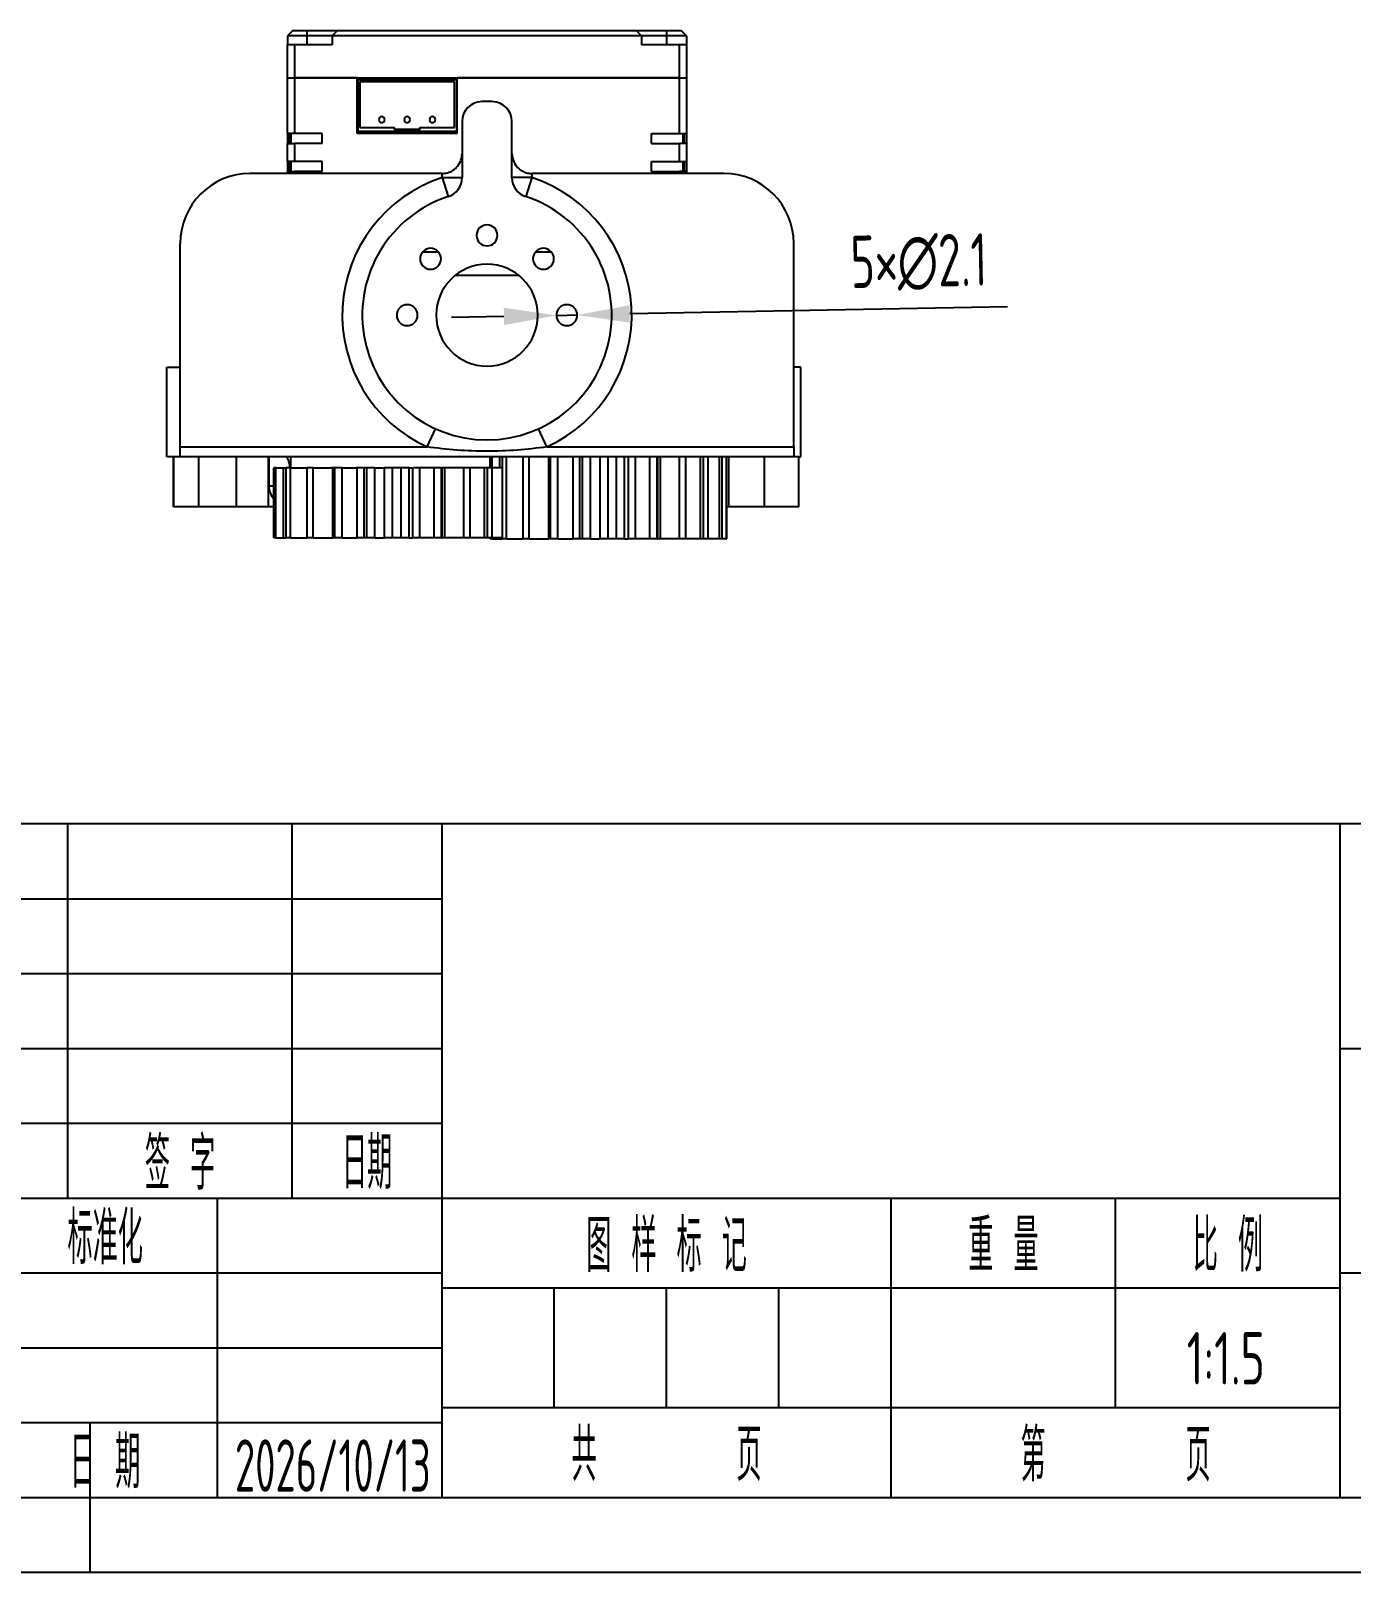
# Model space of a CAD drawing. Header units: millimetres. Extents: x -38 to 408, y -8 to 308.
# Drawn here: x 179.3 to 311.6, y -7.5 to 147 of the extents above; entities that cross this region are included whole.
import ezdxf
from ezdxf.enums import TextEntityAlignment as Align

# ---------------------------------------------------------------- set-up
doc = ezdxf.new("R2010")
doc.units = ezdxf.units.MM
doc.header["$LTSCALE"] = 1.5
for name, color, linetype in [('1轮廓实线层', 7, 'Continuous'), ('2细线层', 4, 'Continuous'), ('6文字层', 3, 'Continuous'), ('7标注层', 4, 'Continuous'), ('图框层', 7, 'Continuous')]:
    doc.layers.add(name, color=color, linetype=linetype)
doc.styles.add('PC_TEXTSTYLE', font='ISOCP.SHX', dxfattribs={"width": 0.707, "bigfont": 'GBCBIG.SHX'})
doc.dimstyles.new('GB_DIAMETER', dxfattribs={"dimtxt": 3.5, "dimasz": 3.5, "dimexe": 1, "dimexo": 0, "dimgap": 1.5, "dimtad": 1, "dimjust": 4, "dimdsep": 46, "dimtxsty": 'PC_TEXTSTYLE', "dimcen": 0, "dimclrd": 256, "dimclrt": 3, "dimadec": 0, "dimazin": 2, "dimtp": 0.1, "dimtm": 0.1, "dimtfac": 0.71, "dimtdec": 3, "dimtmove": 0, "dimatfit": 2, "dimfxl": 1, "dimtfill": 1, "dimarcsym": 0})

# ---------------------------------------------------------------- blocks, each defined once
blk = doc.blocks.new('ZwmFrameMain_A4^_^无分区图框^_^landscape')
at = {"layer": '1轮廓实线层'}
for p, q in [((123.5, -5), (123.5, 5)), ((0, 0), (267, 0))]:
    blk.add_line(p, q, dxfattribs=at)
at = {"layer": '2细线层'}
blk.add_line((-25, -5), (272, -5), dxfattribs=at)
blk = doc.blocks.new('ZwmFrameMain_标题栏1')
at = {"layer": '1轮廓实线层'}
for p, q in [((0, 45), (-180, 45)), ((-145, 20), (-145, 45)), ((-130, 20), (-130, 45)), ((-120, 0), (-120, 45)), ((-60, 30), (0, 30)), ((-180, 20), (-60, 20)), ((-135, 0), (-135, 20)), ((-60, 15), (0, 15)), ((-180, 0), (0, 0))]:
    blk.add_line(p, q, dxfattribs=at)
at = {"layer": '1轮廓实线层', "color": 7}
for p, q in [((-60, 0), (-60, 45)), ((-180, 25), (-120, 25))]:
    blk.add_line(p, q, dxfattribs=at)
at = {"layer": '2细线层'}
for p, q in [((-180, 40), (-120, 40)), ((-180, 35), (-120, 35)), ((-180, 30), (-120, 30)), ((-90, 0), (-90, 20)), ((-75, 6), (-75, 20)), ((-180, 15), (-120, 15)), ((-120, 14), (-60, 14)), ((-112.5, 6), (-112.5, 14)), ((-105, 6), (-105, 14)), ((-97.5, 6), (-97.5, 14)), ((-180, 10), (-120, 10)), ((-120, 6), (-60, 6)), ((-180, 5), (-120, 5))]:
    blk.add_line(p, q, dxfattribs=at)
at = {"layer": '6文字层', "style": 'PC_TEXTSTYLE', "width": 0.667}
for s, p in [(' 签 字 ', (-137.5, 22.5)), (' 日期 ', (-125, 22.5)), (' 标准化 ', (-142.5, 17.51)), (' 图 样 标 记 ', (-105, 17)), (' 重 量 ', (-82.5, 17)), (' 比 例 ', (-67.5, 17)), (' 日 期 ', (-142.5, 2.5)), ('共       页', (-105, 3)), ('第       页', (-75, 3))]:
    blk.add_text(s, height=3.5, dxfattribs=at).set_placement(p, align=Align.MIDDLE)
at = {"layer": '6文字层', "style": 'PC_TEXTSTYLE', "flags": 8}
for tag, height, width, p, p2 in [('企业名称', 5, 3.445461, (-54.29, 34.82), (-5.27, 34.82)), ('产品名称或材料标记', 7, 1.034456, (-113.46, 28.64), (-66.42, 28.64)), ('图样名称', 5, 3.480264, (-54.79, 19.98), (-5.27, 19.98)), ('标准化', 3.5, 1.756036, (-133.83, 15.37), (-120.75, 15.37)), ('重量', 3.5, 2.448074, (-88.46, 7.54), (-76.55, 7.54)), ('比例', 3.5, 2.367734, (-73.35, 7.54), (-61.93, 7.54)), ('图样代号', 5, 3.489916, (-54.79, 5.63), (-5.52, 5.63)), ('审核', 3.5, 2.723972, (-163.99, 5.37), (-150.63, 5.37)), ('共几页', 3.5, 0.953151, (-108.58, 1.48), (-101.56, 1.48)), ('工艺', 3.5, 2.851598, (-164.21, 0.37), (-150.89, 0.37)), ('日期', 3.5, 2.733185, (-133.83, 0.37), (-120.75, 0.37))]:
    blk.add_attdef(tag, text='', height=height, dxfattribs=dict(at, width=width)).set_placement(p, p2, align=Align.FIT)
at = {"layer": '6文字层', "style": 'PC_TEXTSTYLE', "width": 9.901758, "flags": 8}
blk.add_attdef('设计', text='', height=3.5, rotation=359.5768, dxfattribs=at).set_placement((-164.23, 15.37), (-150.37, 15.27), align=Align.FIT)
at = {"layer": '6文字层', "color": 3, "style": 'PC_TEXTSTYLE', "width": 0.96618, "flags": 8}
blk.add_attdef('第几页', text='', height=3.5, dxfattribs=at).set_placement((-78.29, 1.5), (-71.16, 1.5), align=Align.FIT)
at = {"layer": '6文字层', "color": 0, "style": 'PC_TEXTSTYLE', "width": 0.715273, "flags": 8}
blk.add_attdef('图纸张数', text='', height=3.5, dxfattribs=at).set_placement((-2.66, -3.87), (4.46, -3.87), align=Align.FIT)
blk = doc.blocks.new('*D14')
at = {"layer": '7标注层', "lineweight": -2}
for p, q in [((277.17, 119.33), (239.31, 118.6)), ((226.71, 118.36), (221.46, 118.26)), ((231.96, 118.46), (234.06, 118.5))]:
    blk.add_line(p, q, dxfattribs=at)
at = {"layer": '7标注层'}
for points in [[(226.73, 117.49), (226.69, 119.23), (231.96, 118.46)], [(239.29, 119.48), (239.32, 117.73), (234.06, 118.5)]]:
    blk.add_solid(points, dxfattribs=at)
at = {"layer": 'Defpoints', "color": 0}
for p in [(231.96, 118.46), (234.06, 118.5)]:
    blk.add_point(p, dxfattribs=at)
at = {"layer": '7标注层', "color": 3, "insert": (268.29, 123.77), "char_height": 5.25, "attachment_point": 5, "rotation": 1.0958, "style": 'PC_TEXTSTYLE', "bg_fill": 3, "box_fill_scale": 1.1, "bg_fill_color": 257, "bg_fill_transparency": 0}
blk.add_mtext('5×∅2.1', dxfattribs=at)

msp = doc.modelspace()

# ---------------------------------------------------------------- linework, layer by layer
at = {"color": 7, "linetype": 'Continuous', "lineweight": 25}
for p, q in [((205.503, 146.981), (205.003, 146.481)), ((207.003, 146.981), (205.503, 146.981)), ((207.003, 146.481), (207.003, 146.981)), ((209.503, 146.481), (210.003, 146.981)), ((240.003, 146.981), (210.003, 146.981)), ((240.003, 146.981), (240.503, 146.481)), ((243.003, 146.981), (243.003, 146.481)), ((244.503, 146.981), (243.003, 146.981)), ((245.003, 146.481), (244.503, 146.981)), ((207.003, 146.481), (205.003, 146.481)), ((205.003, 146.481), (205.003, 145.581)), ((205.003, 142.281), (205.003, 145.581)), ((205.703, 145.581), (205.003, 145.581)), ((205.703, 145.581), (205.703, 142.281)), ((209.503, 145.581), (205.703, 145.581)), ((207.003, 145.581), (207.003, 146.481)), ((209.503, 146.481), (209.503, 145.581)), ((240.503, 146.481), (209.503, 146.481)), ((240.503, 146.481), (240.503, 145.581)), ((244.303, 145.581), (240.503, 145.581)), ((243.003, 146.481), (243.003, 145.581)), ((245.003, 146.481), (243.003, 146.481)), ((244.303, 142.281), (244.303, 145.581)), ((245.003, 145.581), (244.303, 145.581)), ((245.003, 146.481), (245.003, 145.581)), ((245.003, 145.581), (245.003, 142.281)), ((205.003, 142.281), (205.703, 142.281)), ((205.003, 136.681), (205.003, 142.281)), ((205.703, 142.281), (244.303, 142.281)), ((205.703, 142.281), (205.703, 136.681)), ((212.006, 142.281), (205.703, 142.281)), ((212.006, 136.681), (212.006, 142.281)), ((222.006, 136.681), (222.006, 142.281)), ((244.303, 142.281), (222.006, 142.281)), ((244.303, 142.281), (245.003, 142.281)), ((244.303, 136.681), (244.303, 142.281)), ((245.003, 142.281), (245.003, 136.681)), ((221.956, 142.081), (212.056, 142.081)), ((212.056, 142.081), (212.056, 136.881)), ((212.056, 142.081), (212.056, 136.881)), ((212.056, 142.081), (212.056, 142.081)), ((221.756, 141.881), (212.256, 141.881)), ((212.256, 141.881), (212.256, 137.281)), ((221.756, 137.281), (221.756, 141.881)), ((221.756, 137.281), (221.756, 141.881)), ((221.956, 142.081), (221.956, 136.881)), ((221.956, 142.081), (221.956, 136.881)), ((221.956, 142.081), (221.956, 142.081)), ((225.508, 139.881), (224.508, 139.881)), ((214.166, 138.081), (214.164, 138.081)), ((214.466, 138.381), (214.464, 138.381)), ((214.464, 137.781), (214.466, 137.781)), ((216.706, 138.081), (216.704, 138.081)), ((217.006, 138.381), (217.004, 138.381)), ((217.004, 137.781), (217.006, 137.781)), ((219.246, 138.081), (219.244, 138.081)), ((219.546, 138.381), (219.544, 138.381)), ((219.544, 137.781), (219.546, 137.781)), ((222.508, 137.881), (222.508, 132.265)), ((227.508, 132.265), (227.508, 137.881)), ((205.703, 136.681), (205.003, 136.681)), ((205.003, 136.681), (205.003, 135.681)), ((205.253, 136.681), (205.253, 135.681)), ((205.253, 135.681), (205.253, 136.681)), ((205.353, 136.681), (205.353, 135.681)), ((208.503, 136.681), (205.703, 136.681)), ((208.503, 135.681), (208.503, 136.681)), ((222.006, 136.681), (212.006, 136.681)), ((221.956, 136.881), (212.056, 136.881)), ((212.056, 136.881), (212.056, 136.881)), ((212.256, 137.281), (215.749, 137.281)), ((215.749, 137.081), (215.749, 137.281)), ((218.263, 137.081), (215.749, 137.081)), ((218.263, 137.081), (218.263, 137.281)), ((218.263, 137.281), (221.756, 137.281)), ((218.263, 137.281), (218.263, 137.081)), ((218.263, 137.281), (218.263, 137.281)), ((221.956, 136.881), (221.956, 136.881)), ((241.503, 136.681), (244.303, 136.681)), ((241.503, 135.681), (241.503, 136.681)), ((244.303, 136.681), (245.003, 136.681)), ((244.653, 135.681), (244.653, 136.681)), ((244.753, 136.681), (244.753, 135.681)), ((245.003, 136.681), (245.003, 135.681)), ((205.003, 133.881), (205.003, 135.681)), ((205.003, 135.681), (205.703, 135.681)), ((205.703, 135.681), (205.703, 133.881)), ((208.503, 135.681), (205.703, 135.681)), ((241.503, 135.681), (244.303, 135.681)), ((244.303, 133.881), (244.303, 135.681)), ((245.003, 135.681), (244.303, 135.681)), ((245.003, 135.681), (245.003, 133.881)), ((205.703, 133.881), (205.003, 133.881)), ((205.003, 133.881), (205.003, 132.881)), ((205.003, 132.681), (205.003, 132.881)), ((205.003, 132.881), (205.703, 132.881)), ((205.253, 133.881), (205.253, 132.881)), ((205.253, 132.881), (205.253, 133.881)), ((205.353, 133.881), (205.353, 132.881)), ((208.503, 133.881), (205.703, 133.881)), ((208.503, 132.881), (205.703, 132.881)), ((208.503, 132.881), (208.503, 133.881)), ((241.503, 133.881), (244.303, 133.881)), ((241.503, 132.881), (241.503, 133.881)), ((241.503, 132.881), (244.303, 132.881)), ((244.303, 133.881), (245.003, 133.881)), ((245.003, 132.881), (244.303, 132.881)), ((244.653, 132.881), (244.653, 133.881)), ((244.753, 133.881), (244.753, 132.881)), ((245.003, 133.881), (245.003, 132.881)), ((245.003, 132.881), (245.003, 132.681)), ((220.508, 132.681), (201.273, 132.681)), ((220.508, 132.265), (220.508, 132.681)), ((220.508, 132.265), (221.129, 130.363)), ((220.508, 132.265), (222.508, 132.265)), ((229.508, 132.265), (227.508, 132.265)), ((229.508, 132.265), (228.887, 130.363)), ((229.508, 132.681), (229.508, 132.265)), ((248.743, 132.681), (229.508, 132.681)), ((194.273, 105.281), (194.273, 125.681)), ((255.743, 105.281), (255.743, 125.681)), ((220.181, 124.781), (218.521, 124.781)), ((231.495, 124.781), (229.835, 124.781)), ((221.844, 122.481), (228.172, 122.481)), ((192.911, 104.281), (192.911, 113.281)), ((192.911, 113.281), (194.273, 113.281)), ((256.468, 113.281), (255.743, 113.281)), ((256.468, 104.281), (256.468, 113.281)), ((219.007, 105.281), (219.835, 107.101)), ((231.009, 105.281), (230.181, 107.101)), ((194.273, 104.281), (194.273, 105.281)), ((194.273, 105.281), (219.007, 105.281)), ((231.009, 105.281), (255.743, 105.281)), ((255.743, 105.281), (255.743, 104.281)), ((193.808, 104.281), (192.911, 104.281)), ((193.587, 104.281), (193.587, 99.281)), ((193.598, 99.281), (193.598, 104.281)), ((194.273, 104.281), (193.808, 104.281)), ((198.037, 104.281), (194.273, 104.281)), ((196.125, 99.281), (196.125, 104.281)), ((199.898, 104.281), (198.037, 104.281)), ((199.898, 99.281), (199.898, 104.281)), ((201.189, 104.281), (199.898, 104.281)), ((251.167, 104.281), (201.189, 104.281)), ((203.113, 99.281), (203.113, 104.281)), ((203.143, 104.281), (203.143, 101.381)), ((203.153, 104.281), (203.153, 101.381)), ((205.328, 104.281), (205.328, 103.181)), ((225.327, 103.181), (225.327, 104.281)), ((225.533, 103.181), (225.533, 104.281)), ((226.551, 96.081), (226.551, 104.281)), ((226.968, 96.081), (226.968, 104.281)), ((228.624, 96.081), (228.624, 104.281)), ((229.219, 96.081), (229.219, 104.281)), ((231.202, 96.081), (231.202, 104.281)), ((231.354, 104.281), (231.354, 96.081)), ((231.378, 96.081), (231.378, 104.281)), ((232.103, 96.081), (232.103, 104.281)), ((233.641, 96.081), (233.641, 104.281)), ((234.293, 104.281), (234.293, 96.081)), ((234.59, 96.081), (234.59, 104.281)), ((235.385, 96.081), (235.385, 104.281)), ((236.354, 96.081), (236.354, 104.281)), ((237.153, 96.081), (237.153, 104.281)), ((237.999, 96.081), (237.999, 104.281)), ((238.801, 96.081), (238.801, 104.281)), ((239.185, 96.081), (239.185, 104.281)), ((239.895, 96.081), (239.895, 104.281)), ((241.329, 96.081), (241.329, 104.281)), ((242.072, 96.081), (242.072, 104.281)), ((242.127, 96.081), (242.127, 104.281)), ((242.404, 96.081), (242.404, 104.281)), ((244.311, 96.081), (244.311, 104.281)), ((244.936, 96.081), (244.936, 104.281)), ((246.41, 96.081), (246.41, 104.281)), ((246.703, 96.081), (246.703, 104.281)), ((247.158, 96.081), (247.158, 104.281)), ((248.311, 96.081), (248.311, 104.281)), ((248.56, 96.081), (248.56, 104.281)), ((249.005, 96.081), (249.005, 104.281)), ((249.243, 99.281), (249.243, 104.281)), ((252.799, 104.281), (251.167, 104.281)), ((252.799, 99.281), (252.799, 104.281)), ((254.319, 104.281), (252.799, 104.281)), ((255.743, 104.281), (254.319, 104.281)), ((256.243, 104.281), (255.743, 104.281)), ((256.243, 99.281), (256.243, 104.281)), ((256.243, 104.281), (256.468, 104.281)), ((203.649, 96.181), (203.649, 103.181)), ((203.861, 103.181), (203.649, 103.181)), ((203.861, 96.181), (203.861, 103.181)), ((203.861, 103.181), (204.621, 103.181)), ((204.621, 96.181), (204.621, 103.181)), ((204.621, 103.181), (204.898, 103.181)), ((204.898, 96.181), (204.898, 103.181)), ((205.321, 103.181), (204.898, 103.181)), ((205.321, 96.181), (205.321, 103.181)), ((205.321, 103.181), (206.993, 103.181)), ((206.993, 96.181), (206.993, 103.181)), ((207.592, 103.181), (206.993, 103.181)), ((207.592, 96.181), (207.592, 103.181)), ((207.592, 103.181), (209.404, 103.181)), ((209.763, 103.181), (209.404, 103.181)), ((209.565, 96.181), (209.565, 103.181)), ((209.735, 103.181), (209.735, 96.181)), ((209.763, 103.181), (209.735, 103.181)), ((209.763, 96.181), (209.763, 103.181)), ((210.49, 103.181), (209.763, 103.181)), ((210.49, 96.181), (210.49, 103.181)), ((210.49, 103.181), (211.914, 103.181)), ((212.6, 103.181), (211.914, 103.181)), ((212.014, 96.181), (212.014, 103.181)), ((212.675, 103.181), (212.675, 96.181)), ((212.983, 103.181), (212.675, 103.181)), ((212.983, 96.181), (212.983, 103.181)), ((213.78, 103.181), (212.983, 103.181)), ((213.78, 96.181), (213.78, 103.181)), ((213.78, 103.181), (214.7, 103.181)), ((214.732, 96.181), (214.732, 103.181)), ((215.552, 103.181), (214.732, 103.181)), ((215.531, 96.181), (215.531, 103.181)), ((216.394, 103.181), (215.552, 103.181)), ((216.394, 96.181), (216.394, 103.181)), ((217.195, 103.181), (216.394, 103.181)), ((217.195, 96.181), (217.195, 103.181)), ((217.195, 103.181), (217.567, 103.181)), ((217.567, 96.181), (217.567, 103.181)), ((218.297, 103.181), (217.63, 103.181)), ((218.269, 96.181), (218.269, 103.181)), ((219.718, 103.181), (218.36, 103.181)), ((219.718, 96.181), (219.718, 103.181)), ((220.459, 103.181), (219.718, 103.181)), ((220.459, 96.181), (220.459, 103.181)), ((220.459, 103.181), (220.509, 103.181)), ((220.949, 103.181), (220.503, 103.181)), ((220.509, 96.181), (220.509, 103.181)), ((220.769, 96.181), (220.769, 103.181)), ((222.687, 103.181), (220.949, 103.181)), ((222.687, 96.181), (222.687, 103.181)), ((223.307, 103.181), (222.687, 103.181)), ((223.307, 96.181), (223.307, 103.181)), ((224.766, 103.181), (223.307, 103.181)), ((224.766, 96.181), (224.766, 103.181)), ((225.059, 103.181), (224.766, 103.181)), ((225.059, 96.181), (225.059, 103.181)), ((225.509, 103.181), (225.059, 103.181)), ((225.509, 96.181), (225.509, 103.181)), ((226.551, 103.181), (225.509, 103.181)), ((193.598, 99.281), (193.587, 99.281)), ((196.125, 99.281), (193.598, 99.281)), ((199.898, 99.281), (196.125, 99.281)), ((203.113, 99.281), (199.898, 99.281)), ((203.649, 99.281), (203.113, 99.281)), ((249.243, 99.281), (249.025, 99.281)), ((249.028, 96.081), (249.028, 99.281)), ((252.799, 99.281), (249.243, 99.281)), ((256.243, 99.281), (252.799, 99.281)), ((203.861, 96.181), (203.649, 96.181)), ((203.861, 96.181), (204.621, 96.181)), ((204.621, 96.181), (204.898, 96.181)), ((205.321, 96.181), (204.898, 96.181)), ((205.321, 96.181), (206.993, 96.181)), ((207.592, 96.181), (206.993, 96.181)), ((207.592, 96.181), (209.565, 96.181)), ((209.735, 96.181), (209.565, 96.181)), ((209.763, 96.181), (209.735, 96.181)), ((210.49, 96.181), (209.763, 96.181)), ((210.49, 96.181), (212.014, 96.181)), ((212.675, 96.181), (212.014, 96.181)), ((212.983, 96.181), (212.675, 96.181)), ((213.78, 96.181), (212.983, 96.181)), ((213.78, 96.181), (214.732, 96.181)), ((215.531, 96.181), (214.732, 96.181)), ((216.394, 96.181), (215.531, 96.181)), ((217.195, 96.181), (216.394, 96.181)), ((217.195, 96.181), (217.567, 96.181)), ((218.269, 96.181), (217.498, 96.181)), ((219.718, 96.181), (218.269, 96.181)), ((220.459, 96.181), (219.718, 96.181)), ((220.459, 96.181), (220.509, 96.181)), ((220.769, 96.181), (220.503, 96.181)), ((222.687, 96.181), (220.769, 96.181)), ((223.307, 96.181), (222.687, 96.181)), ((224.766, 96.181), (223.292, 96.181)), ((225.059, 96.181), (224.766, 96.181)), ((225.509, 96.181), (225.059, 96.181)), ((225.327, 96.081), (225.327, 96.181)), ((225.533, 96.081), (225.327, 96.081)), ((226.551, 96.181), (225.509, 96.181)), ((225.533, 96.081), (225.533, 96.181)), ((225.533, 96.081), (226.292, 96.081)), ((226.292, 96.081), (226.551, 96.081)), ((226.968, 96.081), (226.551, 96.081)), ((226.968, 96.081), (228.624, 96.081)), ((229.219, 96.081), (228.624, 96.081)), ((229.219, 96.081), (231.202, 96.081)), ((231.354, 96.081), (231.202, 96.081)), ((231.378, 96.081), (231.354, 96.081)), ((232.103, 96.081), (231.378, 96.081)), ((232.103, 96.081), (233.641, 96.081)), ((234.293, 96.081), (233.641, 96.081)), ((234.59, 96.081), (234.293, 96.081)), ((235.385, 96.081), (234.59, 96.081)), ((235.385, 96.081), (236.354, 96.081)), ((237.153, 96.081), (236.354, 96.081)), ((237.999, 96.081), (237.153, 96.081)), ((238.801, 96.081), (237.999, 96.081)), ((238.801, 96.081), (239.185, 96.081)), ((239.895, 96.081), (239.122, 96.081)), ((241.329, 96.081), (239.895, 96.081)), ((242.072, 96.081), (241.329, 96.081)), ((242.072, 96.081), (242.127, 96.081)), ((242.404, 96.081), (242.127, 96.081)), ((244.311, 96.081), (242.404, 96.081)), ((244.936, 96.081), (244.311, 96.081)), ((246.41, 96.081), (244.936, 96.081)), ((246.703, 96.081), (246.41, 96.081)), ((247.158, 96.081), (246.703, 96.081)), ((248.311, 96.081), (247.158, 96.081)), ((248.56, 96.081), (248.311, 96.081)), ((249.005, 96.081), (248.56, 96.081)), ((249.005, 96.081), (249.028, 96.081))]:
    msp.add_line(p, q, dxfattribs=at)
at = {"color": 8, "linetype": 'Continuous', "lineweight": 25}
for p, q in [((205.703, 132.881), (205.703, 132.681)), ((244.303, 132.681), (244.303, 132.881)), ((222.456, 106.181), (222.456, 106.244)), ((205.328, 104.281), (205.328, 103.181)), ((226.292, 103.181), (226.292, 104.281)), ((203.145, 101.281), (203.113, 101.281)), ((203.143, 101.381), (203.153, 101.381)), ((203.153, 101.381), (203.649, 101.381)), ((226.292, 96.081), (226.292, 96.181))]:
    msp.add_line(p, q, dxfattribs=at)
at = {"color": 7, "linetype": 'Continuous', "lineweight": 25}
for centre, radius, start, end in [((224.508, 137.881), 2, 90, 180), ((225.508, 137.881), 2, 0, 90), ((214.464, 138.081), 0.3, 90, 180), ((214.464, 138.081), 0.3, 180, 270), ((214.466, 138.081), 0.3, 360, 180), ((214.466, 138.081), 0.3, 180, 0), ((217.004, 138.081), 0.3, 90, 180), ((217.004, 138.081), 0.3, 180, 270), ((217.006, 138.081), 0.3, 360, 180), ((217.006, 138.081), 0.3, 180, 0), ((219.544, 138.081), 0.3, 90, 180), ((219.544, 138.081), 0.3, 180, 270), ((219.546, 138.081), 0.3, 360, 180), ((219.546, 138.081), 0.3, 180, 0), ((201.273, 125.681), 7, 90, 180), ((225.008, 118.481), 14.5, 108.08001, 245.55305), ((220.508, 132.265), 2, 288.08001, 0), ((229.508, 132.265), 2, 180, 251.91999), ((225.008, 118.481), 14.5, 294.44695, 71.91999), ((248.743, 125.681), 7, 0, 90), ((225.008, 118.481), 12.5, 108.08001, 270), ((225.008, 118.481), 12.5, 270, 71.91999), ((225.008, 126.481), 1.05, 90, 270), ((225.008, 126.481), 1.05, 270, 90), ((219.351, 124.137), 1.05, 90, 270), ((219.351, 124.137), 1.05, 270, 90), ((230.665, 124.137), 1.05, 90, 270), ((230.665, 124.137), 1.05, 270, 90), ((225.008, 118.481), 5.1, 90, 270), ((225.008, 118.481), 5.1, 270, 90), ((217.008, 118.481), 1.05, 90, 270), ((217.008, 118.481), 1.05, 270, 90), ((233.008, 118.481), 1.05, 90, 270), ((233.008, 118.481), 1.05, 270, 90), ((205.143, 101.381), 2, 180, 221.66409)]:
    msp.add_arc(centre, radius, start, end, dxfattribs=at)
at = {"color": 8, "linetype": 'Continuous', "lineweight": 25}
msp.add_arc((205.157, 101.38), 2.004, 179.98556, 221.19264, dxfattribs=at)
at = {"color": 7, "linetype": 'Continuous', "lineweight": 25}
for points, knots in [([(210.003, 146.981), (209.958, 146.981), (209.868, 146.981), (209.174, 146.981), (208.182, 146.981), (207.396, 146.981), (207.003, 146.981)], [0, 0, 0, 0, 0.2500001, 0.5000002, 0.7500001, 1, 1, 1, 1]), ([(243.003, 146.981), (242.61, 146.981), (241.824, 146.981), (240.832, 146.981), (240.138, 146.981), (240.048, 146.981), (240.003, 146.981)], [0, 0, 0, 0, 0.2500001, 0.5000002, 0.7500001, 1, 1, 1, 1]), ([(220.508, 132.681), (220.695, 132.696), (221.098, 132.731), (221.648, 133.002), (222.123, 133.44), (222.447, 134.023), (222.488, 134.463), (222.508, 134.681)], [0, 0, 0, 0, 0.1467542, 0.3161257, 0.5102478, 0.7577933, 1, 1, 1, 1]), ([(227.508, 134.681), (227.541, 134.402), (227.606, 133.848), (228.073, 133.223), (228.614, 132.872), (229.056, 132.71), (229.363, 132.69), (229.508, 132.681)], [0, 0, 0, 0, 0.3101202, 0.6161208, 0.7588957, 0.8860224, 1, 1, 1, 1]), ([(231.009, 105.281), (230.012, 105.155), (228.02, 104.904), (225.007, 104.819), (221.995, 104.904), (220.003, 105.155), (219.007, 105.281)], [0, 0, 0, 0, 0.2500808, 0.5000121, 0.7500418, 1, 1, 1, 1]), ([(205.293, 103.181), (205.233, 103.477), (205.113, 104.072), (204.985, 104.211), (204.92, 104.281)], [0, 0, 0, 0, 0.49904683, 1, 1, 1, 1])]:
    msp.add_open_spline(points, degree=3, knots=knots, dxfattribs=at)
for points in [[(209.503, 146.481), (209.465, 146.481), (209.39, 146.481), (208.812, 146.481), (207.986, 146.481), (207.331, 146.481), (207.003, 146.481)], [(243.003, 146.481), (242.675, 146.481), (242.02, 146.481), (241.194, 146.481), (240.616, 146.481), (240.541, 146.481), (240.503, 146.481)]]:
    msp.add_open_spline(points, degree=3, dxfattribs=at)

# ---------------------------------------------------------------- block references
at = {"layer": '图框层', "xscale": 1.5, "yscale": 1.5, "zscale": 1.5}
msp.add_blockref('ZwmFrameMain_A4^_^无分区图框^_^landscape', (0, 0), dxfattribs=at)
at = {"layer": '图框层'}
ref = msp.add_blockref('ZwmFrameMain_标题栏1', (400.5, 0), dxfattribs=dict(at, xscale=1.5, yscale=1.5, zscale=1.5))
ref.add_attrib('日期', '2026/10/13', dxfattribs={"layer": '6文字层', "height": 5.25, "style": 'PC_TEXTSTYLE', "width": 0.57954}).set_placement((199.748, 0.557), (219.372, 0.557), align=Align.FIT)
ref.add_attrib('比例', '1:1.5', dxfattribs={"layer": '6文字层', "height": 5.25, "style": 'PC_TEXTSTYLE', "width": 0.707}).set_placement((299.038, 11.314), align=Align.CENTER)

# ---------------------------------------------------------------- next in the draw order: dimensions: what is measured, and where the dimension line sits
at = {"layer": '7标注层'}
dim = msp.add_diameter_dim_2p(p1=(231.958, 118.46), p2=(234.058, 118.501), text='5×<>', dimstyle='GB_DIAMETER', override={"dimscale": 1.5, "dimgap": 1.5, "dimtad": 1, "dimjust": 4, "dimtih": 0, "dimtoh": 0, "dimdec": 2, "dimlfac": 1, "dimpost": '', "dimcen": 0, "dimse1": 0, "dimse2": 0, "dimsd1": 0, "dimsd2": 0, "dimtix": 0, "dimtofl": 1, "dimatfit": 0, "dimtvp": 0.1}, dxfattribs=at)
dim.commit()
dim.dimension.update_dxf_attribs({"geometry": '*D14', "text_midpoint": (268.377, 119.157), "dimtype": 163})

doc.saveas('drawing.dxf')
